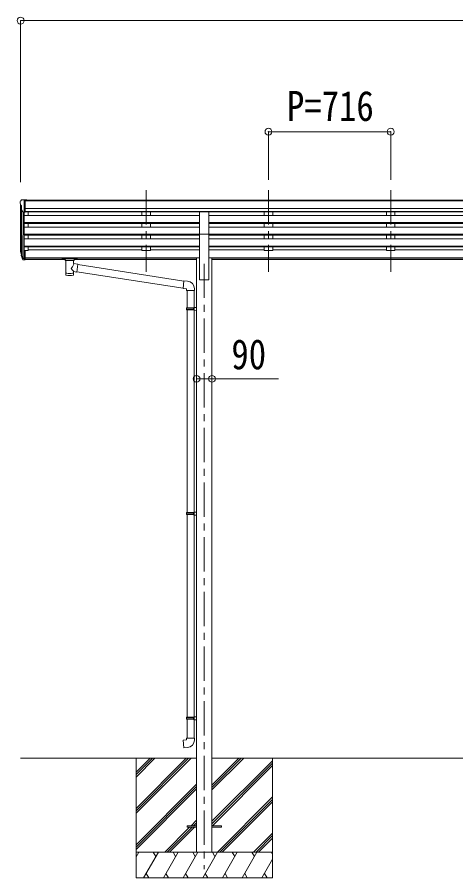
# Model space of a CAD drawing. Units: millimetres at full size, sheet at 1:40; some dimension numbers follow another scale. Extents: x -11243 to 11243, y -7760 to 7760.
# Drawn here: x 1885 to 4455, y -4851 to 186 of the extents above; entities that cross this region are included whole.
import ezdxf
from ezdxf.enums import TextEntityAlignment as Align

# ---------------------------------------------------------------- set-up
doc = ezdxf.new("R2010")
doc.units = ezdxf.units.MM
doc.header["$LTSCALE"] = 40
doc.header["$PDMODE"] = 32
doc.header["$PDSIZE"] = 40
doc.linetypes.add('CHAIN1', pattern=[8, 5, -1, 1, -1])
for name, color, linetype, lineweight in [('0-0_0', 7, 'Continuous', 9), ('0-1_本体', 5, 'CHAIN1', 9), ('0-3_ELV2', 4, 'Continuous', 9), ('0-6_OTH_LINE', 6, 'Continuous', 9), ('0-9_OUTLINE', 7, 'Continuous', 9)]:
    doc.layers.add(name, color=color, linetype=linetype, lineweight=lineweight)
doc.styles.add('ＭＳ ゴシック', font='')
doc.styles.get('ＭＳ ゴシック').set_extended_font_data('MS Gothic')

msp = doc.modelspace()

# ---------------------------------------------------------------- linework, layer by layer
at = {"layer": '0-0_0'}
for p, q in [((1905.47, -4151.05), (2936.27, -4151.05)), ((2581.47, -4151.05), (2581.47, -4851.05)), ((2581.47, -4445.23), (2875.65, -4151.05)), ((2581.47, -4459.37), (2889.8, -4151.05)), ((2581.47, -4473.51), (2903.94, -4151.05)), ((2581.47, -4261.38), (2691.81, -4151.05)), ((2581.47, -4247.24), (2677.66, -4151.05)), ((2581.47, -4233.1), (2663.52, -4151.05)), ((3026.67, -4151.05), (5836.27, -4151.05)), ((3026.67, -4336.68), (3212.31, -4151.05)), ((3026.67, -4322.54), (3198.16, -4151.05)), ((3026.67, -4308.4), (3184.02, -4151.05)), ((3026.67, -4520.53), (3381.47, -4165.73)), ((3026.67, -4534.67), (3381.47, -4179.87)), ((3381.47, -4151.05), (3381.47, -4851.05)), ((3028.93, -4546.55), (3381.47, -4194.02)), ((2581.47, -4657.36), (2936.27, -4302.56)), ((2581.47, -4671.5), (2936.27, -4316.7)), ((2581.47, -4685.65), (2936.27, -4330.85)), ((3058.28, -4701.05), (3381.47, -4377.86)), ((3072.43, -4701.05), (3381.47, -4392)), ((3086.57, -4701.05), (3381.47, -4406.15)), ((2904.42, -4546.55), (2936.27, -4514.69)), ((2918.56, -4546.55), (2936.27, -4528.84)), ((2749.92, -4701.05), (2895.42, -4555.55)), ((2764.06, -4701.05), (2909.56, -4555.55)), ((2778.2, -4701.05), (2923.7, -4555.55)), ((2932.7, -4546.55), (2936.27, -4542.98)), ((3270.42, -4701.05), (3381.47, -4589.99)), ((3284.56, -4701.05), (3381.47, -4604.14)), ((3298.7, -4701.05), (3381.47, -4618.28)), ((3381.47, -4701.05), (2581.47, -4701.05)), ((2581.47, -4728.55), (2597.35, -4701.05)), ((2626.22, -4851.05), (2712.82, -4701.05)), ((2697.82, -4727.03), (2682.82, -4701.05)), ((2741.69, -4851.05), (2828.29, -4701.05)), ((2813.29, -4727.03), (2798.29, -4701.05)), ((2857.16, -4851.05), (2943.76, -4701.05)), ((2928.76, -4727.03), (2913.76, -4701.05)), ((2972.63, -4851.05), (3059.23, -4701.05)), ((3044.23, -4727.03), (3029.23, -4701.05)), ((3088.1, -4851.05), (3174.7, -4701.05)), ((3159.7, -4727.03), (3144.7, -4701.05)), ((3203.57, -4851.05), (3290.17, -4701.05)), ((3260.17, -4701.05), (3275.17, -4727.03)), ((3375.64, -4701.05), (3381.47, -4711.15)), ((3319.04, -4851.05), (3381.47, -4742.91)), ((2641.22, -4825.07), (2656.22, -4851.05)), ((2756.69, -4825.07), (2771.69, -4851.05)), ((2872.16, -4825.07), (2887.16, -4851.05)), ((2987.63, -4825.07), (3002.63, -4851.05)), ((3103.1, -4825.07), (3118.1, -4851.05)), ((3218.57, -4825.07), (3233.57, -4851.05)), ((3334.04, -4825.07), (3349.04, -4851.05)), ((2581.47, -4851.05), (3381.47, -4851.05))]:
    msp.add_line(p, q, dxfattribs=at)
at = {"layer": '0-1_本体'}
for p, q in [((2641.47, -826.65), (2641.47, -1304.17)), ((2641.47, -826.65), (2641.47, -1304.17)), ((3357.47, -826.65), (3357.47, -1304.17)), ((3357.47, -826.65), (3357.47, -1304.17)), ((4073.47, -826.65), (4073.47, -1304.17)), ((4073.47, -826.65), (4073.47, -1304.17)), ((2981.47, -1257.48), (2981.47, -4801.05))]:
    msp.add_line(p, q, dxfattribs=at)
at = {"layer": '0-3_ELV2'}
for p, q in [((1903.47, -891.77), (1903.47, -892.39)), ((1910.38, -882.96), (1906.32, -888.77)), ((1913.47, -882.39), (1911.14, -882.54)), ((1913.47, -882.39), (1931.97, -882.39)), ((1925.47, -955.38), (1925.47, -882.39)), ((1931.97, -882.39), (1941.97, -882.48)), ((1931.97, -954.38), (1931.97, -882.39)), ((6930.98, -884), (1931.97, -884)), ((6930.98, -889.21), (1931.97, -889.21)), ((1941.97, -884), (1941.97, -882.48)), ((1905.47, -912.97), (1905.47, -1179.41)), ((1906.01, -913.58), (1911.32, -916.65)), ((1917.85, -953.57), (1908.85, -937.97)), ((1910.45, -940.74), (1910.45, -1206.12)), ((1911.47, -916.91), (1911.47, -933.18)), ((1919.48, -954.9), (1919.47, -1224.55)), ((1925.47, -955.38), (1920.27, -955.06)), ((1931.97, -954.38), (1925.47, -954.38)), ((1925.47, -955.38), (1925.47, -1179.77)), ((6930.98, -932.75), (1931.97, -932.75)), ((6930.98, -950.6), (1931.97, -950.6)), ((2953.97, -953.85), (1931.97, -953.85)), ((1950.47, -953.85), (1950.47, -974.3)), ((2616.47, -953.85), (2616.47, -974.3)), ((2666.47, -953.85), (2666.47, -974.3)), ((2953.97, -1084.82), (2953.97, -953.02)), ((2953.97, -953.02), (3008.97, -953.02)), ((3008.97, -1084.82), (3008.97, -953.02)), ((5853.97, -953.85), (3008.97, -953.85)), ((3332.47, -953.85), (3332.47, -974.3)), ((3382.47, -953.85), (3382.47, -974.3)), ((4048.47, -953.85), (4048.47, -974.3)), ((4098.47, -953.85), (4098.47, -974.3)), ((1925.47, -974.3), (2953.97, -974.3)), ((5853.97, -974.3), (3008.97, -974.3)), ((1925.47, -1016.18), (2953.97, -1016.18)), ((1925.47, -1017.67), (2953.97, -1017.67)), ((1925.47, -1021.99), (2953.97, -1021.99)), ((1925.47, -1042.79), (2953.97, -1042.79)), ((1950.47, -1021.99), (1950.47, -1042.79)), ((2616.47, -1021.99), (2616.47, -1042.79)), ((2666.47, -1021.99), (2666.47, -1042.79)), ((5853.97, -1016.18), (3008.97, -1016.18)), ((5853.97, -1017.67), (3008.97, -1017.67)), ((5853.97, -1021.99), (3008.97, -1021.99)), ((5853.97, -1042.79), (3008.97, -1042.79)), ((3332.47, -1021.99), (3332.47, -1042.79)), ((3382.47, -1021.99), (3382.47, -1042.79)), ((4048.47, -1021.99), (4048.47, -1042.79)), ((4098.47, -1021.99), (4098.47, -1042.79)), ((1925.47, -1084.67), (2953.97, -1084.67)), ((1925.47, -1086.16), (2953.97, -1086.16)), ((1925.47, -1090.48), (2953.97, -1090.48)), ((1950.47, -1111.28), (1950.47, -1090.48)), ((2616.47, -1090.48), (2616.47, -1111.28)), ((2666.47, -1090.48), (2666.47, -1111.28)), ((2953.97, -1084.82), (2953.97, -1351.05)), ((2953.97, -1084.82), (3008.97, -1084.82)), ((5853.97, -1084.67), (3008.97, -1084.67)), ((3008.97, -1084.82), (3008.97, -1351.05)), ((5853.97, -1086.16), (3008.97, -1086.16)), ((5853.97, -1090.48), (3008.97, -1090.48)), ((3332.47, -1090.48), (3332.47, -1111.28)), ((3382.47, -1090.48), (3382.47, -1111.28)), ((4048.47, -1090.48), (4048.47, -1111.28)), ((4098.47, -1090.48), (4098.47, -1111.28)), ((1925.47, -1111.28), (2953.97, -1111.28)), ((1925.47, -1153.16), (2953.97, -1153.16)), ((1925.47, -1154.66), (2953.97, -1154.66)), ((5853.97, -1111.28), (3008.97, -1111.28)), ((5853.97, -1153.16), (3008.97, -1153.16)), ((5853.97, -1154.66), (3008.97, -1154.66)), ((1906.57, -1193.96), (1910.45, -1201.91)), ((1907.17, -1192.59), (1910.45, -1199.65)), ((1908.88, -1205.24), (1909.22, -1209.64)), ((1919.04, -1224.13), (1911.29, -1208.72)), ((1925.47, -1158.97), (2953.97, -1158.97)), ((1925.47, -1179.77), (1925.47, -1234.55)), ((1931.97, -1179.77), (1925.47, -1179.77)), ((1931.97, -1179.77), (1931.97, -1233.81)), ((1950.47, -1180.41), (1931.97, -1180.41)), ((1950.47, -1158.97), (1950.47, -1180.41)), ((1950.47, -1175.46), (2616.47, -1175.46)), ((2616.47, -1158.97), (2616.47, -1180.41)), ((2666.47, -1180.41), (2616.47, -1180.41)), ((2666.47, -1158.97), (2666.47, -1180.41)), ((2666.47, -1175.46), (2953.97, -1175.46)), ((5853.97, -1158.97), (3008.97, -1158.97)), ((3332.47, -1175.46), (3008.97, -1175.46)), ((3332.47, -1158.97), (3332.47, -1180.41)), ((3382.47, -1180.41), (3332.47, -1180.41)), ((3382.47, -1158.97), (3382.47, -1180.41)), ((4048.47, -1175.46), (3382.47, -1175.46)), ((4048.47, -1158.97), (4048.47, -1180.41)), ((4098.47, -1180.41), (4048.47, -1180.41)), ((4098.47, -1158.97), (4098.47, -1180.41)), ((4764.47, -1175.46), (4098.47, -1175.46)), ((1909.22, -1209.64), (1918.03, -1233.19)), ((1909.84, -1209.08), (1918.03, -1225.26)), ((1925.47, -1224.81), (1920.34, -1224.81)), ((1925.47, -1226.61), (1920.63, -1226.61)), ((1925.47, -1234.55), (1920.63, -1234.55)), ((1931.97, -1219.91), (1925.47, -1219.91)), ((1931.97, -1224.79), (1925.47, -1224.79)), ((1931.97, -1233.81), (1925.47, -1233.81)), ((1931.97, -1222.48), (2936.27, -1222.48)), ((1931.97, -1223.88), (2936.27, -1223.88)), ((2165.97, -1231.56), (1931.97, -1231.56)), ((2936.27, -1231.56), (2219.97, -1231.56)), ((2936.27, -1222.05), (2936.27, -4701.05)), ((2936.27, -1222.05), (2953.97, -1222.05)), ((3026.67, -1222.05), (3008.97, -1222.05)), ((3026.67, -1222.05), (3026.67, -4701.05)), ((5836.27, -1222.48), (3026.67, -1222.48)), ((5836.27, -1223.88), (3026.67, -1223.88)), ((5836.27, -1231.56), (3026.67, -1231.56)), ((2953.97, -1351.05), (3008.97, -1351.05)), ((2881.47, -4546.55), (2881.47, -4555.55)), ((2881.47, -4546.55), (2936.27, -4546.55)), ((2881.47, -4555.55), (2936.27, -4555.55)), ((3026.67, -4546.55), (3081.47, -4546.55)), ((3026.67, -4555.55), (3081.47, -4555.55)), ((3081.47, -4546.55), (3081.47, -4555.55))]:
    msp.add_line(p, q, dxfattribs=at)
for centre, radius, start, end in [((1906.47, -891.77), 3, 93, 180), ((2105.47, -892.39), 202, 180, 184.94904), ((1911.2, -883.53), 1, 93.5, 145), ((1910.38, -909.21), 6.18, 185.7035, 224.99897), ((1911.45, -936.47), 3, 94.7167, 210), ((1911.17, -933.18), 0.3, 274.7167, 0), ((1911.17, -916.91), 0.3, 0, 60), ((1920.45, -952.07), 3, 210, 266.5), ((1934.66, -1184.85), 29.53, 186.50806, 197.98144), ((1936.06, -1183.09), 30.41, 187.1552, 198.19734)]:
    msp.add_arc(centre, radius, start, end, dxfattribs=at)
for centre, major_axis, ratio, start_param, end_param in [((1994.13, -1185.28), (-89.06, 1.43), 0.57596, 6.1962358, 6.3678173), ((1993.34, -1178.6), (87.93, 4.42), 0.541684, 3.0659337, 3.2228513), ((1910.19, -1205.24), (1.3, 0), 0.90356, 1.3700892, 3.347195), ((1996.11, -1189.05), (-89.07, 0), 0.90356, 0.2056023, 0.2515348), ((1995.39, -1185.18), (-88.05, 0), 0.90356, 0.2662965, 0.3003836), ((1920.63, -1223.9), (-3, 0), 0.90356, 0.5235988, 1.5707963), ((1920.63, -1231.84), (3, 0), 0.90356, 3.6651914, 4.712389), ((1920.34, -1223.45), (-1.5, 0), 0.90356, 0.5235988, 1.5707963)]:
    msp.add_ellipse(centre, major_axis=major_axis, ratio=ratio, start_param=start_param, end_param=end_param, dxfattribs=at)
at = {"layer": '0-6_OTH_LINE'}
for p, q in [((1905.47, 166), (1905.47, -779.41)), ((1905.47, 166), (6957.48, 166)), ((3357.47, -484), (3357.47, -766.45)), ((3357.47, -484), (4073.47, -484)), ((4073.47, -484), (4073.47, -766.45)), ((2936.27, -1930.6), (3026.67, -1930.6))]:
    msp.add_line(p, q, dxfattribs=at)
at = {"layer": '0-6_OTH_LINE', "lineweight": 18}
msp.add_line((3026.67, -1930.6), (3416.6, -1930.6), dxfattribs=at)
at = {"layer": '0-6_OTH_LINE'}
for p in [(1905.47, 166), (3357.47, -484), (4073.47, -484), (2936.27, -1930.6), (3026.67, -1930.6)]:
    msp.add_point(p, dxfattribs=at)
at = {"layer": '0-9_OUTLINE'}
for p, q in [((2149.47, -1224.65), (2149.47, -1230.41)), ((2151.47, -1223.99), (2234.47, -1223.99)), ((2151.47, -1226.17), (2234.47, -1226.17)), ((2151.47, -1231.07), (2165.97, -1231.07)), ((2165.97, -1236.72), (2165.97, -1230.17)), ((2170.07, -1237.64), (2170.06, -1323.08)), ((2215.87, -1256.38), (2215.87, -1237.64)), ((2241.09, -1260.29), (2215.87, -1256.38)), ((2219.97, -1236.72), (2219.97, -1230.17)), ((2219.97, -1231.07), (2234.47, -1231.07)), ((2236.47, -1224.65), (2236.47, -1230.41)), ((2215.89, -1323.08), (2215.87, -1302.41)), ((2215.87, -1302.72), (2234.07, -1305.55)), ((2241.09, -1260.29), (2234.07, -1305.55)), ((2858.42, -1400.62), (2234.34, -1303.81)), ((2862.09, -1358.69), (2240.78, -1262.3)), ((2883.09, -1358.65), (2862.25, -1356.83)), ((2924.16, -1414.4), (2924.16, -1403.48)), ((2878.16, -1414.4), (2924.16, -1414.4)), ((2880.27, -1414.4), (2880.27, -1515.12)), ((2922.27, -1414.4), (2922.27, -1512.56)), ((2878.27, -1517.12), (2879.27, -1515.12)), ((2878.27, -1517.12), (2922.27, -1517.12)), ((2878.27, -1517.12), (2878.27, -1525.12)), ((2878.27, -1525.12), (2922.27, -1525.12)), ((2878.27, -1525.12), (2879.27, -1527.12)), ((2879.27, -1515.12), (2922.27, -1515.12)), ((2879.27, -1527.12), (2922.27, -1527.12)), ((2880.27, -1527.12), (2880.27, -2713.31)), ((2917.8, -1517.12), (2917.37, -1515.12)), ((2920.27, -1512.62), (2936.27, -1512.15)), ((2920.27, -1514.62), (2920.27, -1512.62)), ((2920.27, -1514.62), (2922.27, -1514.62)), ((2920.27, -1529.62), (2920.27, -1527.62)), ((2920.27, -1529.62), (2936.27, -1530.09)), ((2922.27, -1529.68), (2922.27, -2710.75)), ((2936.27, -1512.15), (2936.27, -1530.09)), ((2878.27, -2715.31), (2879.27, -2713.31)), ((2878.27, -2715.31), (2922.27, -2715.31)), ((2878.27, -2715.31), (2878.27, -2723.31)), ((2879.27, -2713.31), (2922.27, -2713.31)), ((2917.8, -2715.31), (2917.37, -2713.31)), ((2920.27, -2710.81), (2936.27, -2710.34)), ((2920.27, -2712.81), (2920.27, -2710.81)), ((2920.27, -2712.81), (2922.27, -2712.81)), ((2936.27, -2710.34), (2936.27, -2728.28)), ((2878.27, -2723.31), (2922.27, -2723.31)), ((2878.27, -2723.31), (2879.27, -2725.31)), ((2879.27, -2725.31), (2922.27, -2725.31)), ((2880.27, -2725.31), (2880.27, -3911.49)), ((2920.27, -2727.81), (2920.27, -2725.81)), ((2920.27, -2727.81), (2936.27, -2728.28)), ((2922.27, -2727.87), (2922.27, -3908.94)), ((2878.27, -3913.49), (2879.27, -3911.49)), ((2878.27, -3913.49), (2922.27, -3913.49)), ((2878.27, -3913.49), (2878.27, -3921.49)), ((2878.27, -3921.49), (2922.27, -3921.49)), ((2878.27, -3921.49), (2879.27, -3923.49)), ((2879.27, -3911.49), (2922.27, -3911.49)), ((2879.27, -3923.49), (2922.27, -3923.49)), ((2880.27, -3923.49), (2880.27, -4033.49)), ((2917.8, -3913.49), (2917.37, -3911.49)), ((2920.27, -3908.99), (2936.27, -3908.52)), ((2920.27, -3910.99), (2920.27, -3908.99)), ((2920.27, -3910.99), (2922.27, -3910.99)), ((2920.27, -3925.99), (2920.27, -3923.99)), ((2920.27, -3925.99), (2936.27, -3926.46)), ((2922.27, -3926.05), (2922.27, -4033.49)), ((2936.27, -3908.52), (2936.27, -3926.46)), ((2878.27, -4033.49), (2924.27, -4033.49)), ((2878.27, -4043.49), (2878.27, -4033.49)), ((2924.27, -4033.49), (2924.27, -4044.41))]:
    msp.add_line(p, q, dxfattribs=at)
for points in [[(2149.47, -1224.65), (2149.51, -1224.46), (2149.6, -1224.32), (2149.69, -1224.23), (2149.79, -1224.17), (2149.92, -1224.12), (2150.21, -1224.06), (2150.7, -1224.01), (2151.24, -1223.99), (2151.47, -1223.99)], [(2149.47, -1230.41), (2149.51, -1230.61), (2149.6, -1230.74), (2149.69, -1230.84), (2149.79, -1230.9), (2149.92, -1230.94), (2150.21, -1231), (2150.7, -1231.05), (2151.24, -1231.07), (2151.47, -1231.07)], [(2234.47, -1223.99), (2234.83, -1223.99), (2235.36, -1224.02), (2235.81, -1224.07), (2236.11, -1224.15), (2236.28, -1224.25), (2236.4, -1224.38), (2236.47, -1224.56), (2236.47, -1224.65)], [(2234.47, -1231.07), (2234.83, -1231.07), (2235.36, -1231.04), (2235.81, -1230.99), (2236.11, -1230.92), (2236.28, -1230.82), (2236.4, -1230.68), (2236.47, -1230.5), (2236.47, -1230.41)], [(2862.25, -1356.83), (2858.24, -1402.65), (2878.16, -1404.4), (2878.16, -1414.4)], [(2917.8, -1517.12), (2917.8, -1525.12), (2917.37, -1527.12)], [(2920.27, -1527.62), (2922.27, -1527.62), (2922.27, -1514.62)], [(2917.8, -2715.31), (2917.8, -2723.31), (2917.37, -2725.31)], [(2920.27, -2725.81), (2922.27, -2725.81), (2922.27, -2712.81)], [(2917.8, -3913.49), (2917.8, -3921.49), (2917.37, -3923.49)], [(2920.27, -3923.99), (2922.27, -3923.99), (2922.27, -3910.99)], [(2883.2, -4089.24), (2862.36, -4091.06), (2858.35, -4045.24), (2878.27, -4043.49)]]:
    msp.add_lwpolyline(points, dxfattribs=at)
for centre, start, end in [((2879.16, -1403.48), 0, 85), ((2879.27, -4044.41), 275, 0)]:
    msp.add_arc(centre, 45, start, end, dxfattribs=at)
for centre, major_axis, ratio, start_param, end_param in [((2151.47, -1226.39), (2, 0), 0.109601, 3.1415927, 4.712389), ((2192.97, -1236.63), (27.06, 0), 0.069685, 3.1415927, 6.2831853), ((2192.97, -1230.17), (27, 0), 0.070066, 6.2831853, 9.424778), ((2192.97, -1282.92), (-22.81, -26.62), 0.234429, 1.6855472, 3.1268519), ((2203.97, -1234.15), (16, 0), 0.361356, 6.2636979, 6.2831853), ((2234.47, -1226.39), (2, 0), 0.109601, 4.712389, 6.2831853), ((2195.53, -1280.27), (20.32, -22.25), 0.045535, 0.0389954, 1.3075346), ((2192.97, -1323.08), (22.92, 0), 0.101955, 3.1415499, 6.2833984), ((2192.97, -1310.64), (22.91, 0), 0.122865, 3.1415927, 6.2831853)]:
    msp.add_ellipse(centre, major_axis=major_axis, ratio=ratio, start_param=start_param, end_param=end_param, dxfattribs=at)

# ---------------------------------------------------------------- texts
at = {"layer": '0-6_OTH_LINE', "color": 7, "style": 'ＭＳ ゴシック', "width": 0.85}
for s, p in [('P=716', (3465.47, -474)), ('90', (3140.17, -1927.33))]:
    msp.add_text(s, height=176, dxfattribs=at).set_placement(p, align=Align.BOTTOM_LEFT)

doc.saveas('drawing.dxf')
